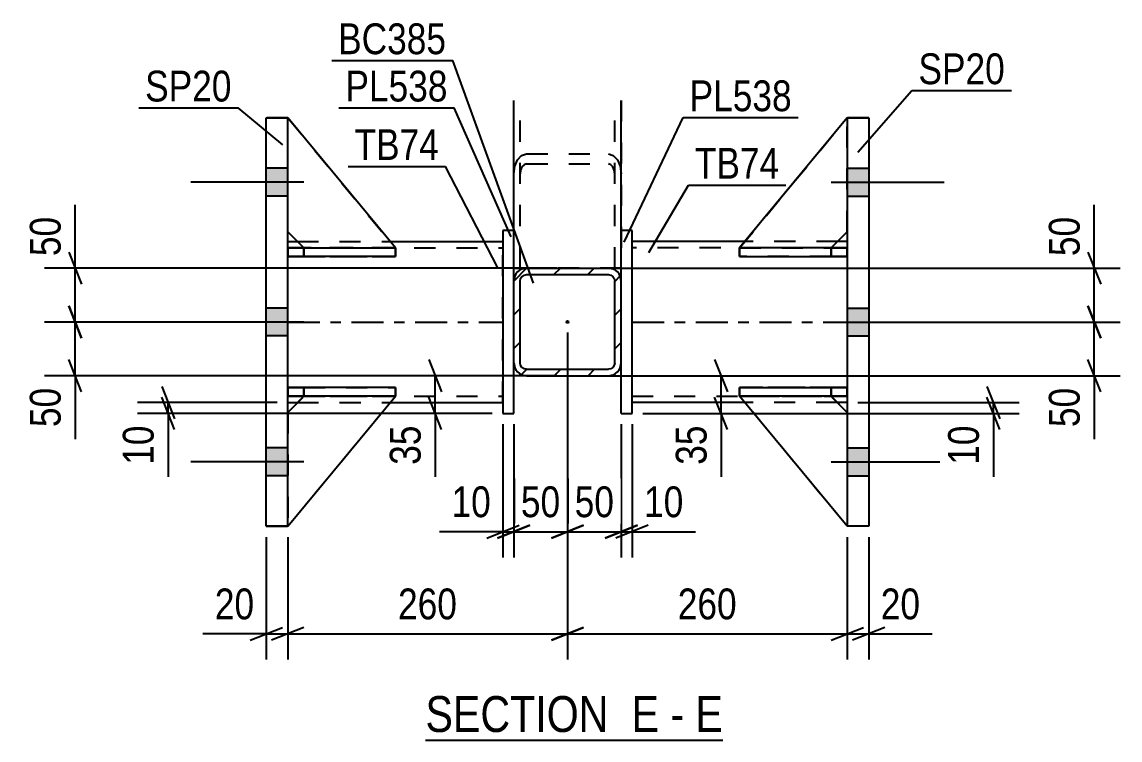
# Model space of a CAD drawing. Header units: millimetres. Extents: x -45 to 796, y -418 to 176.
# Drawn here: x 129.6 to 231.7, y -330.2 to -263.4 of the extents above; entities that cross this region are included whole.
import ezdxf

# ---------------------------------------------------------------- set-up
doc = ezdxf.new("R2010")
doc.units = ezdxf.units.MM
doc.linetypes.add('DXK_LINE_DOT2', pattern=[3.9198, 1.9599, -1.9599])
doc.linetypes.add('DXK_LINE_DOT3', pattern=[5.9187, 2.979, -0.9799, 0.9799, -0.9799])
doc.styles.add('Arial Narrow', font='ARIALN.TTF', dxfattribs={"height": 0.2})

# ---------------------------------------------------------------- blocks, each defined once
blk = doc.blocks.new('Unknown-122568648-16 - 2833')
at = {"color": 6, "linetype": 'Continuous'}
blk.add_line((167.14, -330.22), (194.79, -330.22), dxfattribs=at)
at = {"color": 0, "linetype": 'Continuous'}
for points in [[(185.25, -329.47), (185.25, -325.97), (167.14, -325.97), (167.14, -329.47)], [(188.86, -329.47), (188.86, -325.97), (186.3, -325.97), (186.3, -329.47)], [(191.18, -329.47), (191.18, -325.97), (189.91, -325.97), (189.91, -329.47)], [(194.79, -329.47), (194.79, -325.97), (192.23, -325.97), (192.23, -329.47)]]:
    blk.add_wipeout(points, dxfattribs=at)
at = {"color": 7, "linetype": 'Continuous', "style": 'Arial Narrow'}
for s, p in [('SECTION ', (167.14, -329.47)), ('E', (186.3, -329.47)), ('E', (192.23, -329.47)), ('-', (189.91, -329.47))]:
    blk.add_text(s, height=3.34, dxfattribs=at).set_placement(p)
blk = doc.blocks.new('Part-122568648-2897 - 2833')
at = {"color": 2, "linetype": 'Continuous'}
for p, q in [((175.34, -282.84), (175.34, -270.73)), ((185.34, -282.84), (185.34, -270.73)), ((175.34, -286.33), (176.54, -286.33)), ((184.99, -286.33), (184.14, -286.33)), ((185.25, -286.33), (184.99, -286.33)), ((185.34, -286.33), (185.25, -286.33))]:
    blk.add_line(p, q, dxfattribs=at)
at = {"color": 7, "linetype": 'DXK_LINE_DOT2'}
for p, q in [((175.94, -286.33), (175.94, -270.73)), ((184.74, -286.33), (184.74, -270.73)), ((175.43, -276.85), (175.69, -276.25)), ((175.69, -276.25), (176.08, -275.85)), ((176.08, -275.85), (176.54, -275.71)), ((176.54, -275.71), (184.14, -275.71)), ((184.14, -275.71), (184.6, -275.85)), ((184.6, -275.85), (184.99, -276.25)), ((184.99, -276.25), (185.25, -276.85)), ((175.34, -277.57), (175.43, -276.85)), ((175.98, -277.21), (175.94, -277.57)), ((176.11, -276.91), (175.98, -277.21)), ((176.31, -276.71), (176.11, -276.91)), ((176.54, -276.64), (176.31, -276.71)), ((176.54, -276.64), (184.14, -276.64)), ((184.37, -276.71), (184.14, -276.64)), ((184.56, -276.91), (184.37, -276.71)), ((184.69, -277.21), (184.56, -276.91)), ((184.74, -277.57), (184.69, -277.21)), ((185.25, -276.85), (185.34, -277.57)), ((175.34, -286.33), (175.34, -282.84)), ((185.34, -286.33), (185.34, -282.84)), ((175.43, -286.33), (175.34, -286.33)), ((176.54, -286.33), (184.6, -286.33)), ((184.99, -286.33), (184.74, -286.33))]:
    blk.add_line(p, q, dxfattribs=at)
blk = doc.blocks.new('Bolt-122568648-2849 - 2833')
at = {"linetype": 'Continuous'}
for points in [[(208.34, -279.64), (208.34, -277.04), (206.34, -277.04), (206.34, -279.64)], [(208.34, -279.64), (208.34, -277.04), (206.34, -277.04), (206.34, -279.64)], [(208.34, -279.64), (208.34, -277.04), (206.34, -277.04), (206.34, -279.64)], [(208.34, -292.64), (208.34, -290.04), (206.34, -290.04), (206.34, -292.64)], [(208.34, -292.64), (208.34, -290.04), (206.34, -290.04), (206.34, -292.64)], [(208.34, -305.64), (208.34, -303.04), (206.34, -303.04), (206.34, -305.64)], [(208.34, -305.64), (208.34, -303.04), (206.34, -303.04), (206.34, -305.64)], [(208.34, -305.64), (208.34, -303.04), (206.34, -303.04), (206.34, -305.64)]]:
    blk.add_hatch(color=1, dxfattribs=at).paths.add_polyline_path(points)
at = {"color": 1, "linetype": 'Continuous'}
for p, q in [((206.34, -277.04), (208.34, -277.04)), ((206.34, -277.04), (208.34, -277.04)), ((206.34, -277.04), (208.34, -277.04)), ((204.84, -278.34), (215.34, -278.34)), ((204.84, -278.34), (215.34, -278.34)), ((204.84, -278.34), (215.34, -278.34)), ((206.34, -279.64), (208.34, -279.64)), ((206.34, -279.64), (208.34, -279.64)), ((206.34, -279.64), (208.34, -279.64)), ((206.34, -290.04), (208.34, -290.04)), ((206.34, -290.04), (208.34, -290.04)), ((204.84, -291.34), (215.34, -291.34)), ((204.84, -291.34), (215.34, -291.34)), ((206.34, -292.64), (208.34, -292.64)), ((206.34, -292.64), (208.34, -292.64)), ((206.34, -303.04), (208.34, -303.04)), ((206.34, -303.04), (208.34, -303.04)), ((206.34, -303.04), (208.34, -303.04)), ((204.84, -304.34), (215.34, -304.34)), ((204.84, -304.34), (215.34, -304.34)), ((204.84, -304.34), (215.34, -304.34)), ((206.34, -305.64), (208.34, -305.64)), ((206.34, -305.64), (208.34, -305.64)), ((206.34, -305.64), (208.34, -305.64))]:
    blk.add_line(p, q, dxfattribs=at)
blk = doc.blocks.new('Part-122568648-3017 - 2833')
at = {"color": 7, "linetype": 'DXK_LINE_DOT2'}
for p, q in [((206.34, -272.34), (196.34, -284.45)), ((196.34, -284.45), (206.34, -272.34)), ((206.34, -282.95), (206.34, -272.34)), ((204.84, -284.45), (206.34, -282.95)), ((204.84, -284.45), (206.34, -282.95)), ((196.34, -284.45), (204.84, -284.45)), ((196.34, -284.45), (196.34, -284.45)), ((204.84, -284.45), (196.34, -284.45)), ((204.84, -284.45), (204.84, -284.45))]:
    blk.add_line(p, q, dxfattribs=at)
blk = doc.blocks.new('Part-122568648-2933 - 2833')
at = {"color": 7, "linetype": 'DXK_LINE_DOT2'}
for p, q in [((155.84, -298.25), (154.34, -299.75)), ((154.34, -310.34), (164.34, -298.25)), ((154.34, -299.75), (155.84, -298.25)), ((154.34, -310.34), (164.34, -298.25)), ((164.34, -298.25), (155.84, -298.25)), ((155.84, -298.25), (155.84, -298.25)), ((155.84, -298.25), (164.34, -298.25)), ((164.34, -298.25), (164.34, -298.25)), ((154.34, -299.75), (154.34, -310.34))]:
    blk.add_line(p, q, dxfattribs=at)
blk = doc.blocks.new('Part-122568648-2978 - 2833')
at = {"color": 2, "linetype": 'Continuous'}
for p, q in [((175.34, -282.84), (174.34, -282.84)), ((174.34, -282.84), (174.34, -299.84)), ((175.34, -287.53), (175.34, -282.84)), ((175.34, -299.84), (175.34, -295.13)), ((174.34, -299.84), (175.34, -299.84))]:
    blk.add_line(p, q, dxfattribs=at)
at = {"color": 7, "linetype": 'DXK_LINE_DOT2'}
blk.add_line((175.34, -295.13), (175.34, -287.53), dxfattribs=at)
blk = doc.blocks.new('Bolt-122568648-2850 - 2833')
at = {"linetype": 'Continuous'}
for points in [[(154.34, -279.64), (154.34, -277.04), (152.34, -277.04), (152.34, -279.64)], [(154.34, -279.64), (154.34, -277.04), (152.34, -277.04), (152.34, -279.64)], [(154.34, -279.64), (154.34, -277.04), (152.34, -277.04), (152.34, -279.64)], [(154.34, -292.64), (154.34, -290.04), (152.34, -290.04), (152.34, -292.64)], [(154.34, -292.64), (154.34, -290.04), (152.34, -290.04), (152.34, -292.64)], [(154.34, -305.64), (154.34, -303.04), (152.34, -303.04), (152.34, -305.64)], [(154.34, -305.64), (154.34, -303.04), (152.34, -303.04), (152.34, -305.64)], [(154.34, -305.64), (154.34, -303.04), (152.34, -303.04), (152.34, -305.64)]]:
    blk.add_hatch(color=1, dxfattribs=at).paths.add_polyline_path(points)
at = {"color": 1, "linetype": 'Continuous'}
for p, q in [((154.34, -277.04), (152.34, -277.04)), ((154.34, -277.04), (152.34, -277.04)), ((154.34, -277.04), (152.34, -277.04)), ((155.84, -278.34), (145.34, -278.34)), ((155.84, -278.34), (145.34, -278.34)), ((155.84, -278.34), (145.34, -278.34)), ((154.34, -279.64), (152.34, -279.64)), ((154.34, -279.64), (152.34, -279.64)), ((154.34, -279.64), (152.34, -279.64)), ((154.34, -290.04), (152.34, -290.04)), ((154.34, -290.04), (152.34, -290.04)), ((155.84, -291.34), (145.34, -291.34)), ((155.84, -291.34), (145.34, -291.34)), ((154.34, -292.64), (152.34, -292.64)), ((154.34, -292.64), (152.34, -292.64)), ((154.34, -303.04), (152.34, -303.04)), ((154.34, -303.04), (152.34, -303.04)), ((154.34, -303.04), (152.34, -303.04)), ((155.84, -304.34), (145.34, -304.34)), ((155.84, -304.34), (145.34, -304.34)), ((155.84, -304.34), (145.34, -304.34)), ((154.34, -305.64), (152.34, -305.64)), ((154.34, -305.64), (152.34, -305.64)), ((154.34, -305.64), (152.34, -305.64))]:
    blk.add_line(p, q, dxfattribs=at)
blk = doc.blocks.new('Part-122568648-2896 - 2833')
at = {"color": 7, "linetype": 'DXK_LINE_DOT2'}
for p, q in [((175.34, -286.33), (175.34, -270.73)), ((175.94, -286.33), (175.94, -270.73)), ((184.74, -286.33), (184.74, -270.73)), ((185.34, -270.73), (185.34, -286.33)), ((185.34, -286.33), (175.34, -286.33))]:
    blk.add_line(p, q, dxfattribs=at)
blk = doc.blocks.new('Part-122568648-2932 - 2833')
at = {"color": 2, "linetype": 'Continuous'}
for p, q in [((155.84, -298.25), (154.34, -299.75)), ((154.34, -310.34), (164.34, -298.25)), ((164.34, -298.25), (155.84, -298.25)), ((155.84, -298.25), (155.84, -298.25)), ((164.34, -298.25), (164.34, -298.25))]:
    blk.add_line(p, q, dxfattribs=at)
at = {"color": 7, "linetype": 'DXK_LINE_DOT2'}
for p, q in [((154.34, -299.75), (155.84, -298.25)), ((154.34, -310.34), (164.34, -298.25)), ((155.84, -298.25), (164.34, -298.25)), ((154.34, -299.75), (154.34, -310.34))]:
    blk.add_line(p, q, dxfattribs=at)
blk = doc.blocks.new('Part-122568648-2934 - 2833')
at = {"color": 2, "linetype": 'Continuous'}
for p, q in [((154.34, -272.34), (154.34, -272.34)), ((154.34, -272.34), (154.34, -272.34)), ((164.34, -284.45), (154.34, -272.34)), ((155.83, -284.44), (154.34, -282.95)), ((163.09, -284.45), (164.34, -284.45)), ((164.34, -284.45), (164.34, -284.45))]:
    blk.add_line(p, q, dxfattribs=at)
at = {"color": 7, "linetype": 'DXK_LINE_DOT2'}
for p, q in [((154.34, -282.95), (154.34, -272.34)), ((154.34, -272.34), (164.34, -284.45)), ((155.84, -284.45), (154.34, -282.95)), ((155.84, -284.45), (155.83, -284.44)), ((164.34, -284.45), (155.84, -284.45)), ((155.84, -284.45), (155.84, -284.45)), ((155.84, -284.45), (163.09, -284.45))]:
    blk.add_line(p, q, dxfattribs=at)
blk = doc.blocks.new('Part-122568648-2935 - 2833')
at = {"color": 7, "linetype": 'DXK_LINE_DOT2'}
for p, q in [((154.34, -282.95), (154.34, -272.34)), ((154.34, -272.34), (164.34, -284.45)), ((154.34, -272.34), (164.34, -284.45)), ((155.84, -284.45), (154.34, -282.95)), ((155.84, -284.45), (154.34, -282.95)), ((164.34, -284.45), (155.84, -284.45)), ((155.84, -284.45), (155.84, -284.45)), ((155.84, -284.45), (164.34, -284.45)), ((164.34, -284.45), (164.34, -284.45))]:
    blk.add_line(p, q, dxfattribs=at)
blk = doc.blocks.new('Part-122568648-2942 - 2833')
at = {"color": 2, "linetype": 'Continuous'}
for p, q in [((196.34, -297.44), (206.34, -297.44)), ((196.34, -297.44), (196.34, -298.24)), ((206.34, -297.44), (206.34, -297.44)), ((206.34, -298.24), (206.34, -297.44)), ((206.34, -298.24), (196.34, -298.24))]:
    blk.add_line(p, q, dxfattribs=at)
at = {"color": 7, "linetype": 'DXK_LINE_DOT2'}
for p, q in [((204.84, -297.44), (196.34, -297.44)), ((206.34, -297.44), (204.84, -297.44)), ((204.84, -297.44), (204.84, -298.24)), ((206.34, -297.44), (206.34, -297.44)), ((196.34, -298.24), (204.84, -298.24)), ((204.84, -298.24), (206.34, -298.24))]:
    blk.add_line(p, q, dxfattribs=at)
blk = doc.blocks.new('Part-122568648-3007 - 2833')
at = {"color": 2, "linetype": 'Continuous'}
for p, q in [((152.34, -272.34), (152.34, -272.34)), ((152.34, -272.34), (154.34, -272.34)), ((152.34, -310.34), (152.34, -272.34)), ((154.34, -272.34), (154.34, -272.34)), ((154.34, -310.34), (154.34, -272.34)), ((154.34, -310.34), (152.34, -310.34))]:
    blk.add_line(p, q, dxfattribs=at)
at = {"color": 7, "linetype": 'DXK_LINE_DOT2'}
for p, q in [((154.34, -272.34), (152.34, -272.34)), ((152.34, -272.34), (152.34, -272.34)), ((154.34, -272.34), (154.34, -272.34)), ((152.34, -310.34), (154.34, -310.34))]:
    blk.add_line(p, q, dxfattribs=at)
blk = doc.blocks.new('Part-122568648-2943 - 2833')
at = {"color": 2, "linetype": 'Continuous'}
for p, q in [((196.35, -284.44), (196.34, -284.44)), ((196.34, -284.44), (196.34, -285.24)), ((206.34, -284.44), (197.58, -284.44)), ((206.34, -284.44), (206.34, -284.44)), ((206.34, -284.44), (206.34, -285.24)), ((196.34, -285.24), (206.34, -285.24))]:
    blk.add_line(p, q, dxfattribs=at)
at = {"color": 7, "linetype": 'DXK_LINE_DOT2'}
for p, q in [((197.58, -284.44), (196.35, -284.44)), ((204.84, -284.44), (196.35, -284.44)), ((204.84, -284.44), (206.34, -284.44)), ((204.84, -284.44), (204.84, -285.24)), ((206.34, -284.44), (206.34, -284.44)), ((196.34, -285.24), (204.84, -285.24)), ((204.84, -285.24), (206.34, -285.24))]:
    blk.add_line(p, q, dxfattribs=at)
blk = doc.blocks.new('Part-122568648-3018 - 2833')
at = {"color": 7, "linetype": 'DXK_LINE_DOT2'}
for p, q in [((196.34, -298.24), (196.34, -297.44)), ((196.34, -297.44), (204.84, -297.44)), ((206.34, -297.44), (196.34, -297.44)), ((204.84, -298.24), (204.84, -297.44)), ((204.84, -297.44), (206.34, -297.44)), ((206.34, -298.24), (206.34, -297.44)), ((206.34, -298.24), (206.34, -297.44)), ((206.34, -297.44), (206.34, -297.44)), ((204.84, -298.24), (196.34, -298.24)), ((196.34, -298.24), (206.34, -298.24)), ((206.34, -298.24), (204.84, -298.24)), ((206.34, -298.24), (206.34, -298.24))]:
    blk.add_line(p, q, dxfattribs=at)
blk = doc.blocks.new('Part-122568648-2958 - 2833')
at = {"color": 2, "linetype": 'Continuous'}
for p, q in [((196.84, -283.84), (186.34, -283.84)), ((206.34, -283.84), (205.44, -283.84)), ((196.83, -298.84), (186.34, -298.84)), ((206.34, -298.84), (205.43, -298.84))]:
    blk.add_line(p, q, dxfattribs=at)
at = {"color": 7, "linetype": 'DXK_LINE_DOT2'}
for p, q in [((186.34, -298.84), (186.34, -283.84)), ((206.34, -284.44), (186.34, -284.44)), ((205.44, -283.84), (196.84, -283.84)), ((206.34, -283.84), (206.34, -298.84)), ((186.34, -298.24), (206.34, -298.24)), ((205.43, -298.84), (196.83, -298.84))]:
    blk.add_line(p, q, dxfattribs=at)
at = {"color": 7, "linetype": 'DXK_LINE_DOT3'}
blk.add_line((186.34, -291.34), (206.34, -291.34), dxfattribs=at)
blk = doc.blocks.new('Part-122568648-2973 - 2833')
at = {"color": 2, "linetype": 'Continuous'}
for p, q in [((186.34, -282.84), (185.34, -282.84)), ((185.34, -287.53), (185.34, -282.84)), ((186.34, -299.84), (186.34, -282.84)), ((185.34, -299.84), (185.34, -295.13)), ((185.34, -299.84), (186.34, -299.84))]:
    blk.add_line(p, q, dxfattribs=at)
at = {"color": 7, "linetype": 'DXK_LINE_DOT2'}
blk.add_line((185.34, -295.13), (185.34, -287.53), dxfattribs=at)
blk = doc.blocks.new('Part-122568648-2983 - 2833')
at = {"color": 2, "linetype": 'Continuous'}
for p, q in [((154.34, -283.84), (155.23, -283.84)), ((163.83, -283.84), (174.34, -283.84)), ((154.34, -298.84), (155.24, -298.84)), ((163.85, -298.84), (174.34, -298.84))]:
    blk.add_line(p, q, dxfattribs=at)
at = {"color": 7, "linetype": 'DXK_LINE_DOT2'}
for p, q in [((154.34, -298.84), (154.34, -283.84)), ((154.34, -284.44), (174.34, -284.44)), ((155.23, -283.84), (163.83, -283.84)), ((174.34, -298.84), (174.34, -283.84)), ((154.34, -298.24), (174.34, -298.24)), ((155.24, -298.84), (163.85, -298.84))]:
    blk.add_line(p, q, dxfattribs=at)
at = {"color": 7, "linetype": 'DXK_LINE_DOT3'}
blk.add_line((154.34, -291.34), (174.34, -291.34), dxfattribs=at)
blk = doc.blocks.new('Part-122568648-2984 - 2833')
at = {"color": 7, "linetype": 'DXK_LINE_DOT2'}
for p, q in [((154.34, -297.44), (155.84, -297.44)), ((164.34, -297.44), (154.34, -297.44)), ((154.34, -297.44), (154.34, -297.44)), ((154.34, -297.44), (154.34, -298.24)), ((154.34, -297.44), (154.34, -298.24)), ((155.84, -297.44), (164.34, -297.44)), ((155.84, -297.44), (155.84, -298.24)), ((164.34, -297.44), (164.34, -298.24)), ((155.84, -298.24), (154.34, -298.24)), ((154.34, -298.24), (164.34, -298.24)), ((154.34, -298.24), (154.34, -298.24)), ((164.34, -298.24), (155.84, -298.24))]:
    blk.add_line(p, q, dxfattribs=at)
blk = doc.blocks.new('Part-122568648-2985 - 2833')
at = {"color": 7, "linetype": 'DXK_LINE_DOT2'}
for p, q in [((154.34, -284.44), (155.84, -284.44)), ((164.1, -284.44), (154.34, -284.44)), ((154.34, -284.44), (154.34, -284.44)), ((154.34, -284.44), (154.34, -285.24)), ((154.34, -284.44), (154.34, -285.24)), ((155.84, -284.44), (164.34, -284.44)), ((155.84, -284.44), (155.84, -285.24)), ((164.34, -284.44), (164.34, -285.24)), ((155.84, -285.24), (154.34, -285.24)), ((154.34, -285.24), (164.34, -285.24)), ((154.34, -285.24), (154.34, -285.24)), ((164.34, -285.24), (155.84, -285.24))]:
    blk.add_line(p, q, dxfattribs=at)
blk = doc.blocks.new('Part-122568648-3050 - 2833')
at = {"linetype": 'Continuous'}
h = blk.add_hatch(dxfattribs=at)
h.set_pattern_fill('', scale=0.7, style=0, pattern_type=0)
h.set_pattern_definition([(45, (176.537, -286.3317), (-1.57154, 1.57154), [])])
h.paths.add_polyline_path([(184.14, -286.33), (176.54, -286.33), (176.08, -286.42), (175.69, -286.68), (175.43, -287.07), (175.34, -287.53), (175.34, -295.13), (175.43, -295.59), (175.69, -295.98), (176.08, -296.24), (176.54, -296.33), (184.14, -296.33), (184.6, -296.24), (184.99, -295.98), (185.25, -295.59), (185.34, -295.13), (185.34, -287.53), (185.25, -287.07), (184.99, -286.68), (184.6, -286.42)])
h.paths.add_polyline_path([(184.69, -287.3), (184.74, -287.53), (184.74, -295.13), (184.69, -295.36), (184.56, -295.56), (184.37, -295.69), (184.14, -295.73), (176.54, -295.73), (176.31, -295.69), (176.11, -295.56), (175.98, -295.36), (175.94, -295.13), (175.94, -287.53), (175.98, -287.3), (176.11, -287.11), (176.31, -286.98), (176.54, -286.93), (184.14, -286.93), (184.37, -286.98), (184.56, -287.11)])
blk.add_hatch(color=30, dxfattribs=at).paths.add_polyline_path([(180.34, -291.43, -1), (180.34, -291.23, -1)])
at = {"color": 2, "linetype": 'Continuous'}
for p, q in [((176.54, -286.33), (176.08, -286.42)), ((176.54, -286.33), (184.14, -286.33)), ((184.6, -286.42), (184.14, -286.33)), ((175.43, -287.07), (175.34, -287.53)), ((175.34, -295.13), (175.34, -287.53)), ((175.94, -287.53), (175.98, -287.3)), ((175.94, -295.13), (175.94, -287.53)), ((175.98, -287.3), (176.11, -287.11)), ((176.11, -287.11), (176.31, -286.98)), ((176.31, -286.98), (176.54, -286.93)), ((176.54, -286.93), (184.14, -286.93)), ((184.14, -286.93), (184.37, -286.98)), ((184.37, -286.98), (184.56, -287.11)), ((184.56, -287.11), (184.69, -287.3)), ((184.69, -287.3), (184.74, -287.53)), ((184.74, -295.13), (184.74, -287.53)), ((185.34, -287.53), (185.25, -287.07)), ((185.34, -295.13), (185.34, -287.53)), ((175.34, -295.13), (175.43, -295.59)), ((175.98, -295.36), (175.94, -295.13)), ((176.11, -295.56), (175.98, -295.36)), ((176.31, -295.69), (176.11, -295.56)), ((176.54, -295.73), (176.31, -295.69)), ((176.54, -295.73), (184.14, -295.73)), ((184.37, -295.69), (184.14, -295.73)), ((184.56, -295.56), (184.37, -295.69)), ((184.69, -295.36), (184.56, -295.56)), ((184.74, -295.13), (184.69, -295.36)), ((185.25, -295.59), (185.34, -295.13)), ((176.08, -296.24), (176.54, -296.33)), ((176.54, -296.33), (184.14, -296.33)), ((184.14, -296.33), (184.6, -296.24))]:
    blk.add_line(p, q, dxfattribs=at)
at = {"color": 7, "linetype": 'DXK_LINE_DOT3'}
blk.add_line((180.34, -291.33), (180.34, -291.33), dxfattribs=at)
at = {"color": 30, "linetype": 'DXK_LINE_DOT3'}
blk.add_line((180.34, -291.33), (180.34, -291.33), dxfattribs=at)
at = {"color": 30, "linetype": 'Continuous'}
blk.add_circle((180.34, -291.33), 0.1, dxfattribs=at)
at = {"color": 2, "linetype": 'Continuous'}
for centre, start, end in [((176.54, -287.53), 112.5, 157.5), ((184.14, -287.53), 22.5, 67.5), ((176.54, -295.13), 202.5, 247.5), ((184.14, -295.13), 292.5, 337.5)]:
    blk.add_arc(centre, 1.2, start, end, dxfattribs=at)
blk = doc.blocks.new('Part-122568648-2986 - 2833')
at = {"color": 2, "linetype": 'Continuous'}
for p, q in [((154.34, -298.24), (154.34, -297.44)), ((164.34, -297.44), (154.34, -297.44)), ((164.34, -298.24), (164.34, -297.44)), ((164.34, -298.24), (154.34, -298.24)), ((154.34, -298.24), (154.34, -298.24))]:
    blk.add_line(p, q, dxfattribs=at)
at = {"color": 7, "linetype": 'DXK_LINE_DOT2'}
for p, q in [((155.84, -297.44), (154.34, -297.44)), ((155.84, -298.24), (155.84, -297.44)), ((164.34, -297.44), (155.84, -297.44)), ((154.34, -298.24), (155.84, -298.24)), ((155.84, -298.24), (164.34, -298.24))]:
    blk.add_line(p, q, dxfattribs=at)
blk = doc.blocks.new('Part-122568648-2987 - 2833')
at = {"color": 2, "linetype": 'Continuous'}
for p, q in [((154.34, -285.24), (154.34, -284.44)), ((154.34, -284.44), (163.09, -284.44)), ((164.34, -284.44), (164.33, -284.44)), ((164.34, -285.24), (164.34, -284.44)), ((164.34, -285.24), (154.34, -285.24)), ((154.34, -285.24), (154.34, -285.24))]:
    blk.add_line(p, q, dxfattribs=at)
at = {"color": 7, "linetype": 'DXK_LINE_DOT2'}
for p, q in [((155.84, -284.44), (154.34, -284.44)), ((155.84, -285.24), (155.84, -284.44)), ((164.33, -284.44), (155.84, -284.44)), ((163.09, -284.44), (164.33, -284.44)), ((154.34, -285.24), (155.84, -285.24)), ((155.84, -285.24), (164.34, -285.24))]:
    blk.add_line(p, q, dxfattribs=at)
blk = doc.blocks.new('Part-122568648-3002 - 2833')
at = {"color": 2, "linetype": 'Continuous'}
for p, q in [((206.34, -272.34), (208.34, -272.34)), ((206.34, -272.34), (206.34, -272.34)), ((206.34, -272.34), (206.34, -310.34)), ((208.34, -272.34), (208.34, -272.34)), ((208.34, -272.34), (208.34, -310.34)), ((208.34, -310.34), (206.34, -310.34))]:
    blk.add_line(p, q, dxfattribs=at)
at = {"color": 7, "linetype": 'DXK_LINE_DOT2'}
for p, q in [((208.34, -272.34), (206.34, -272.34)), ((206.34, -272.34), (206.34, -272.34)), ((208.34, -272.34), (208.34, -272.34)), ((208.34, -310.34), (206.34, -310.34))]:
    blk.add_line(p, q, dxfattribs=at)
blk = doc.blocks.new('Part-122568648-3016 - 2833')
at = {"color": 2, "linetype": 'Continuous'}
for p, q in [((206.34, -272.34), (196.34, -284.45)), ((206.34, -272.34), (206.34, -272.34)), ((206.34, -272.34), (206.34, -272.34)), ((204.85, -284.44), (206.34, -282.95)), ((197.58, -284.45), (196.34, -284.45)), ((196.34, -284.45), (196.34, -284.45))]:
    blk.add_line(p, q, dxfattribs=at)
at = {"color": 7, "linetype": 'DXK_LINE_DOT2'}
for p, q in [((206.34, -272.34), (196.34, -284.45)), ((206.34, -282.95), (206.34, -272.34)), ((204.84, -284.45), (206.34, -282.95)), ((204.84, -284.45), (196.34, -284.45)), ((204.84, -284.45), (197.58, -284.45)), ((204.84, -284.45), (204.85, -284.44)), ((204.84, -284.45), (204.84, -284.45))]:
    blk.add_line(p, q, dxfattribs=at)
blk = doc.blocks.new('Part-122568648-3019 - 2833')
at = {"color": 7, "linetype": 'DXK_LINE_DOT2'}
for p, q in [((196.34, -285.24), (196.34, -284.44)), ((196.34, -284.44), (204.84, -284.44)), ((206.34, -284.44), (196.34, -284.44)), ((204.84, -285.24), (204.84, -284.44)), ((204.84, -284.44), (206.34, -284.44)), ((206.34, -285.24), (206.34, -284.44)), ((206.34, -285.24), (206.34, -284.44)), ((206.34, -284.44), (206.34, -284.44)), ((204.84, -285.24), (196.34, -285.24)), ((196.34, -285.24), (206.34, -285.24)), ((206.34, -285.24), (204.84, -285.24)), ((206.34, -285.24), (206.34, -285.24))]:
    blk.add_line(p, q, dxfattribs=at)
blk = doc.blocks.new('Part-122568648-3053 - 2833')
at = {"color": 2, "linetype": 'Continuous'}
for p, q in [((196.34, -298.25), (196.34, -298.25)), ((204.84, -298.25), (196.34, -298.25)), ((206.34, -310.34), (196.34, -298.25)), ((204.84, -298.25), (204.84, -298.25)), ((204.84, -298.25), (206.34, -299.75))]:
    blk.add_line(p, q, dxfattribs=at)
at = {"color": 7, "linetype": 'DXK_LINE_DOT2'}
for p, q in [((196.34, -298.25), (204.84, -298.25)), ((206.34, -310.34), (196.34, -298.25)), ((204.84, -298.25), (206.34, -299.75)), ((206.34, -299.75), (206.34, -310.34))]:
    blk.add_line(p, q, dxfattribs=at)
blk = doc.blocks.new('Part-122568648-3054 - 2833')
at = {"color": 7, "linetype": 'DXK_LINE_DOT2'}
for p, q in [((196.34, -298.25), (204.84, -298.25)), ((206.34, -310.34), (196.34, -298.25)), ((196.34, -298.25), (196.34, -298.25)), ((204.84, -298.25), (196.34, -298.25)), ((206.34, -310.34), (196.34, -298.25)), ((204.84, -298.25), (206.34, -299.75)), ((204.84, -298.25), (204.84, -298.25)), ((206.34, -299.75), (204.84, -298.25)), ((206.34, -299.75), (206.34, -310.34))]:
    blk.add_line(p, q, dxfattribs=at)
blk = doc.blocks.new('StraightDimension-122568648-3164 - 2833')
at = {"color": 7, "linetype": 'Continuous'}
for p, q in [((180.34, -292.33), (180.34, -322.74)), ((154.34, -311.34), (154.34, -322.74)), ((155.84, -319.74), (152.84, -320.94)), ((154.34, -320.34), (180.34, -320.34)), ((178.84, -320.94), (181.84, -319.74))]:
    blk.add_line(p, q, dxfattribs=at)
at = {"color": 0}
blk.add_wipeout([(170.68, -319.59), (170.68, -315.39), (163.99, -315.39), (163.99, -319.59)], dxfattribs=at)
at = {"color": 3, "style": 'Arial Narrow'}
blk.add_text('260', height=2.863, dxfattribs=at).set_placement((164.59, -318.99))
blk = doc.blocks.new('StraightDimension-122568648-3244 - 2833')
at = {"color": 7, "linetype": 'Continuous'}
for p, q in [((134.58, -286.33), (134.58, -280.43)), ((134.58, -286.33), (134.58, -280.43)), ((133.98, -284.83), (135.18, -287.83)), ((179.34, -286.33), (131.73, -286.33)), ((134.58, -291.34), (134.58, -286.33)), ((135.18, -292.84), (133.98, -289.84)), ((146.84, -291.34), (131.73, -291.34))]:
    blk.add_line(p, q, dxfattribs=at)
at = {"color": 0}
blk.add_wipeout([(133.83, -280.95), (129.63, -280.95), (129.63, -285.81), (133.83, -285.81)], dxfattribs=at)
at = {"color": 3, "style": 'Arial Narrow'}
blk.add_text('50', height=2.863, rotation=90.0002, dxfattribs=at).set_placement((133.23, -285.21))
blk = doc.blocks.new('StraightDimension-122568648-3080 - 2833')
at = {"color": 7, "linetype": 'Continuous'}
for p, q in [((180.34, -292.33), (180.34, -313.24)), ((175.34, -300.84), (175.34, -313.24)), ((173.84, -311.44), (176.84, -310.24)), ((181.84, -310.24), (178.84, -311.44)), ((175.34, -310.84), (180.34, -310.84))]:
    blk.add_line(p, q, dxfattribs=at)
at = {"color": 0}
blk.add_wipeout([(180.27, -310.09), (180.27, -305.89), (175.41, -305.89), (175.41, -310.09)], dxfattribs=at)
at = {"color": 3, "style": 'Arial Narrow'}
blk.add_text('50', height=2.863, dxfattribs=at).set_placement((176.01, -309.49))
blk = doc.blocks.new('StraightDimension-122568648-3187 - 2833')
at = {"color": 7, "linetype": 'Continuous'}
for p, q in [((152.34, -311.34), (152.34, -322.74)), ((154.34, -311.34), (154.34, -322.74)), ((152.34, -320.34), (146.43, -320.34)), ((152.34, -320.34), (146.43, -320.34)), ((150.84, -320.94), (153.84, -319.74)), ((152.34, -320.34), (154.34, -320.34)), ((155.84, -319.74), (152.84, -320.94))]:
    blk.add_line(p, q, dxfattribs=at)
at = {"color": 0}
blk.add_wipeout([(151.81, -319.59), (151.81, -315.39), (146.96, -315.39), (146.96, -319.59)], dxfattribs=at)
at = {"color": 3, "style": 'Arial Narrow'}
blk.add_text('20', height=2.863, dxfattribs=at).set_placement((147.56, -318.99))
blk = doc.blocks.new('StraightDimension-122568648-3070 - 2833')
at = {"color": 7, "linetype": 'Continuous'}
for p, q in [((174.34, -300.84), (174.34, -313.24)), ((175.34, -300.84), (175.34, -313.24)), ((172.84, -311.44), (175.84, -310.24)), ((176.84, -310.24), (173.84, -311.44)), ((174.34, -310.84), (168.43, -310.84)), ((174.34, -310.84), (168.43, -310.84)), ((174.34, -310.84), (175.34, -310.84))]:
    blk.add_line(p, q, dxfattribs=at)
at = {"color": 0}
blk.add_wipeout([(173.81, -310.09), (173.81, -305.89), (168.96, -305.89), (168.96, -310.09)], dxfattribs=at)
at = {"color": 3, "style": 'Arial Narrow'}
blk.add_text('10', height=2.863, dxfattribs=at).set_placement((169.56, -309.49))
blk = doc.blocks.new('StraightDimension-122568648-3226 - 2833')
at = {"color": 7, "linetype": 'Continuous'}
for p, q in [((142.62, -297.34), (143.82, -300.34)), ((153.34, -298.84), (140.37, -298.84)), ((143.82, -301.34), (142.62, -298.34)), ((143.22, -299.84), (143.22, -298.84)), ((173.34, -299.84), (140.37, -299.84)), ((143.22, -299.84), (143.22, -305.75)), ((143.22, -299.84), (143.22, -305.75))]:
    blk.add_line(p, q, dxfattribs=at)
at = {"color": 0}
blk.add_wipeout([(142.47, -300.36), (138.27, -300.36), (138.27, -305.22), (142.47, -305.22)], dxfattribs=at)
at = {"color": 3, "style": 'Arial Narrow'}
blk.add_text('10', height=2.863, rotation=90.0002, dxfattribs=at).set_placement((141.87, -304.62))
blk = doc.blocks.new('StraightDimension-122568648-3114 - 2833')
at = {"color": 7, "linetype": 'Continuous'}
for p, q in [((185.34, -300.84), (185.34, -313.24)), ((186.34, -300.84), (186.34, -313.24)), ((183.84, -311.44), (186.84, -310.24)), ((187.84, -310.24), (184.84, -311.44)), ((185.34, -310.84), (186.34, -310.84)), ((186.34, -310.84), (192.24, -310.84)), ((186.34, -310.84), (192.24, -310.84))]:
    blk.add_line(p, q, dxfattribs=at)
at = {"color": 0}
blk.add_wipeout([(191.72, -310.09), (191.72, -305.89), (186.86, -305.89), (186.86, -310.09)], dxfattribs=at)
at = {"color": 3, "style": 'Arial Narrow'}
blk.add_text('10', height=2.863, dxfattribs=at).set_placement((187.46, -309.49))
blk = doc.blocks.new('StraightDimension-122568648-3125 - 2833')
at = {"color": 7, "linetype": 'Continuous'}
for p, q in [((206.34, -311.34), (206.34, -322.74)), ((208.34, -311.34), (208.34, -322.74)), ((204.84, -320.94), (207.84, -319.74)), ((206.34, -320.34), (208.34, -320.34)), ((209.84, -319.74), (206.84, -320.94)), ((208.34, -320.34), (214.24, -320.34)), ((208.34, -320.34), (214.24, -320.34))]:
    blk.add_line(p, q, dxfattribs=at)
at = {"color": 0}
blk.add_wipeout([(213.72, -319.59), (213.72, -315.39), (208.86, -315.39), (208.86, -319.59)], dxfattribs=at)
at = {"color": 3, "style": 'Arial Narrow'}
blk.add_text('20', height=2.863, dxfattribs=at).set_placement((209.46, -318.99))
blk = doc.blocks.new('StraightDimension-122568648-3215 - 2833')
at = {"color": 7, "linetype": 'Continuous'}
for p, q in [((167.44, -294.83), (168.64, -297.83)), ((179.34, -296.33), (165.19, -296.33)), ((168.04, -299.84), (168.04, -296.33)), ((168.64, -301.34), (167.44, -298.34)), ((173.34, -299.84), (165.19, -299.84)), ((168.04, -299.84), (168.04, -305.75)), ((168.04, -299.84), (168.04, -305.75))]:
    blk.add_line(p, q, dxfattribs=at)
at = {"color": 0}
blk.add_wipeout([(167.29, -300.36), (163.09, -300.36), (163.09, -305.22), (167.29, -305.22)], dxfattribs=at)
at = {"color": 3, "style": 'Arial Narrow'}
blk.add_text('35', height=2.863, rotation=90.0002, dxfattribs=at).set_placement((166.69, -304.62))
blk = doc.blocks.new('StraightDimension-122568648-3264 - 2833')
at = {"color": 7, "linetype": 'Continuous'}
for p, q in [((133.98, -289.84), (135.18, -292.84)), ((146.84, -291.34), (131.73, -291.34)), ((134.58, -296.33), (134.58, -291.34)), ((135.18, -297.83), (133.98, -294.83)), ((179.34, -296.33), (131.73, -296.33)), ((134.58, -296.33), (134.58, -302.24)), ((134.58, -296.33), (134.58, -302.24))]:
    blk.add_line(p, q, dxfattribs=at)
at = {"color": 0}
blk.add_wipeout([(133.83, -296.86), (129.63, -296.86), (129.63, -301.71), (133.83, -301.71)], dxfattribs=at)
at = {"color": 3, "style": 'Arial Narrow'}
blk.add_text('50', height=2.863, rotation=90.0002, dxfattribs=at).set_placement((133.23, -301.11))
blk = doc.blocks.new('StraightDimension-122568648-3097 - 2833')
at = {"color": 7, "linetype": 'Continuous'}
for p, q in [((180.34, -292.33), (180.34, -313.24)), ((185.34, -300.84), (185.34, -313.24)), ((178.84, -311.44), (181.84, -310.24)), ((186.84, -310.24), (183.84, -311.44)), ((180.34, -310.84), (185.34, -310.84))]:
    blk.add_line(p, q, dxfattribs=at)
at = {"color": 0}
blk.add_wipeout([(185.27, -310.09), (185.27, -305.89), (180.41, -305.89), (180.41, -310.09)], dxfattribs=at)
at = {"color": 3, "style": 'Arial Narrow'}
blk.add_text('50', height=2.863, dxfattribs=at).set_placement((181.01, -309.49))
blk = doc.blocks.new('StraightDimension-122568648-3141 - 2833')
at = {"color": 7, "linetype": 'Continuous'}
for p, q in [((180.34, -292.33), (180.34, -322.74)), ((206.34, -311.34), (206.34, -322.74)), ((181.84, -319.74), (178.84, -320.94)), ((180.34, -320.34), (206.34, -320.34)), ((204.84, -320.94), (207.84, -319.74))]:
    blk.add_line(p, q, dxfattribs=at)
at = {"color": 0}
blk.add_wipeout([(196.68, -319.59), (196.68, -315.39), (189.99, -315.39), (189.99, -319.59)], dxfattribs=at)
at = {"color": 3, "style": 'Arial Narrow'}
blk.add_text('260', height=2.863, dxfattribs=at).set_placement((190.59, -318.99))
blk = doc.blocks.new('StraightDimension-122568648-3204 - 2833')
at = {"color": 7, "linetype": 'Continuous'}
for p, q in [((194.02, -294.83), (195.22, -297.83)), ((181.34, -296.33), (197.02, -296.33)), ((194.62, -299.84), (194.62, -296.33)), ((195.22, -301.34), (194.02, -298.34)), ((187.34, -299.84), (197.02, -299.84)), ((194.62, -299.84), (194.62, -305.75)), ((194.62, -299.84), (194.62, -305.75))]:
    blk.add_line(p, q, dxfattribs=at)
at = {"color": 0}
blk.add_wipeout([(193.87, -300.36), (189.67, -300.36), (189.67, -305.22), (193.87, -305.22)], dxfattribs=at)
at = {"color": 3, "style": 'Arial Narrow'}
blk.add_text('35', height=2.863, rotation=90.0002, dxfattribs=at).set_placement((193.27, -304.62))
blk = doc.blocks.new('StraightDimension-122568648-3235 - 2833')
at = {"color": 7, "linetype": 'Continuous'}
for p, q in [((219.33, -297.34), (220.53, -300.34)), ((207.34, -298.84), (222.33, -298.84)), ((220.53, -301.34), (219.33, -298.34)), ((219.93, -299.84), (219.93, -298.84)), ((187.34, -299.84), (222.33, -299.84)), ((219.93, -299.84), (219.93, -305.75)), ((219.93, -299.84), (219.93, -305.75))]:
    blk.add_line(p, q, dxfattribs=at)
at = {"color": 0}
blk.add_wipeout([(219.18, -300.36), (214.98, -300.36), (214.98, -305.22), (219.18, -305.22)], dxfattribs=at)
at = {"color": 3, "style": 'Arial Narrow'}
blk.add_text('10', height=2.863, rotation=90.0002, dxfattribs=at).set_placement((218.58, -304.62))
blk = doc.blocks.new('StraightDimension-122568648-3283 - 2833')
at = {"color": 7, "linetype": 'Continuous'}
for p, q in [((229.3, -286.33), (229.3, -280.43)), ((229.3, -286.33), (229.3, -280.43)), ((228.7, -284.83), (229.9, -287.83)), ((181.34, -286.33), (231.7, -286.33)), ((229.3, -291.34), (229.3, -286.33)), ((229.9, -292.84), (228.7, -289.84)), ((213.84, -291.34), (231.7, -291.34))]:
    blk.add_line(p, q, dxfattribs=at)
at = {"color": 0}
blk.add_wipeout([(228.55, -280.95), (224.35, -280.95), (224.35, -285.81), (228.55, -285.81)], dxfattribs=at)
at = {"color": 3, "style": 'Arial Narrow'}
blk.add_text('50', height=2.863, rotation=90.0002, dxfattribs=at).set_placement((227.95, -285.21))
blk = doc.blocks.new('StraightDimension-122568648-3301 - 2833')
at = {"color": 7, "linetype": 'Continuous'}
for p, q in [((228.7, -289.84), (229.9, -292.84)), ((213.84, -291.34), (231.7, -291.34)), ((229.3, -296.33), (229.3, -291.34)), ((229.9, -297.83), (228.7, -294.83)), ((181.34, -296.33), (231.7, -296.33)), ((229.3, -296.33), (229.3, -302.24)), ((229.3, -296.33), (229.3, -302.24))]:
    blk.add_line(p, q, dxfattribs=at)
at = {"color": 0}
blk.add_wipeout([(228.55, -296.86), (224.35, -296.86), (224.35, -301.71), (228.55, -301.71)], dxfattribs=at)
at = {"color": 3, "style": 'Arial Narrow'}
blk.add_text('50', height=2.863, rotation=90.0002, dxfattribs=at).set_placement((227.95, -301.11))
blk = doc.blocks.new('Mark-122568648-2998 - 2833')
at = {"color": 30, "linetype": 'Continuous'}
for p, q in [((207.34, -275.55), (212.36, -269.82)), ((212.36, -269.82), (221.6, -269.82))]:
    blk.add_line(p, q, dxfattribs=at)
at = {"color": 0}
blk.add_wipeout([(221, -269.22), (221, -266.22), (212.96, -266.22), (212.96, -269.22)], dxfattribs=at)
blk.add_wipeout([(221, -269.22), (221, -266.22), (212.96, -266.22), (212.96, -269.22)], dxfattribs=at)
at = {"color": 3, "style": 'Arial Narrow'}
blk.add_text('SP20', height=2.863, dxfattribs=at).set_placement((212.96, -269.22))
blk = doc.blocks.new('Mark-122568648-2954 - 2833')
at = {"color": 30, "linetype": 'Continuous'}
for p, q in [((187.9, -284.86), (191.58, -278.61)), ((191.58, -278.61), (200.64, -278.61))]:
    blk.add_line(p, q, dxfattribs=at)
at = {"color": 0}
blk.add_wipeout([(200.04, -278.01), (200.04, -275.01), (192.18, -275.01), (192.18, -278.01)], dxfattribs=at)
blk.add_wipeout([(200.04, -278.01), (200.04, -275.01), (192.18, -275.01), (192.18, -278.01)], dxfattribs=at)
at = {"color": 3, "style": 'Arial Narrow'}
blk.add_text('TB74', height=2.863, dxfattribs=at).set_placement((192.18, -278.01))
blk = doc.blocks.new('Mark-122568648-2969 - 2833')
at = {"color": 30, "linetype": 'Continuous'}
for p, q in [((185.6, -283.9), (191.09, -272.33)), ((191.09, -272.33), (201.79, -272.33))]:
    blk.add_line(p, q, dxfattribs=at)
at = {"color": 0}
blk.add_wipeout([(201.19, -271.73), (201.19, -268.73), (191.69, -268.73), (191.69, -271.73)], dxfattribs=at)
blk.add_wipeout([(201.19, -271.73), (201.19, -268.73), (191.69, -268.73), (191.69, -271.73)], dxfattribs=at)
at = {"color": 3, "style": 'Arial Narrow'}
blk.add_text('PL538', height=2.863, dxfattribs=at).set_placement((191.69, -271.73))
blk = doc.blocks.new('Mark-122568648-2974 - 2833')
at = {"color": 30, "linetype": 'Continuous'}
for p in [(159.1, -271.43), (175.09, -283.41)]:
    blk.add_line(p, (169.8, -271.43), dxfattribs=at)
at = {"color": 0}
blk.add_wipeout([(169.2, -270.83), (169.2, -267.83), (159.7, -267.83), (159.7, -270.83)], dxfattribs=at)
blk.add_wipeout([(169.2, -270.83), (169.2, -267.83), (159.7, -267.83), (159.7, -270.83)], dxfattribs=at)
at = {"color": 3, "style": 'Arial Narrow'}
blk.add_text('PL538', height=2.863, dxfattribs=at).set_placement((159.7, -270.83))
blk = doc.blocks.new('Mark-122568648-2979 - 2833')
at = {"color": 30, "linetype": 'Continuous'}
for p in [(159.94, -276.87), (173.86, -286.3)]:
    blk.add_line(p, (169, -276.87), dxfattribs=at)
at = {"color": 0}
blk.add_wipeout([(168.4, -276.27), (168.4, -273.27), (160.54, -273.27), (160.54, -276.27)], dxfattribs=at)
blk.add_wipeout([(168.4, -276.27), (168.4, -273.27), (160.54, -273.27), (160.54, -276.27)], dxfattribs=at)
at = {"color": 3, "style": 'Arial Narrow'}
blk.add_text('TB74', height=2.863, dxfattribs=at).set_placement((160.54, -276.27))
blk = doc.blocks.new('Mark-122568648-3003 - 2833')
at = {"color": 30, "linetype": 'Continuous'}
for p in [(140.48, -271.43), (153.88, -274.86)]:
    blk.add_line(p, (149.72, -271.43), dxfattribs=at)
at = {"color": 0}
blk.add_wipeout([(149.12, -270.83), (149.12, -267.83), (141.08, -267.83), (141.08, -270.83)], dxfattribs=at)
blk.add_wipeout([(149.12, -270.83), (149.12, -267.83), (141.08, -267.83), (141.08, -270.83)], dxfattribs=at)
at = {"color": 3, "style": 'Arial Narrow'}
blk.add_text('SP20', height=2.863, dxfattribs=at).set_placement((141.08, -270.83))
blk = doc.blocks.new('Mark-122568648-3046 - 2833')
at = {"color": 30, "linetype": 'Continuous'}
for p in [(158.42, -267.03), (177.17, -287.73)]:
    blk.add_line(p, (169.67, -267.03), dxfattribs=at)
at = {"color": 0}
blk.add_wipeout([(169.07, -266.43), (169.07, -263.43), (159.02, -263.43), (159.02, -266.43)], dxfattribs=at)
blk.add_wipeout([(169.07, -266.43), (169.07, -263.43), (159.02, -263.43), (159.02, -266.43)], dxfattribs=at)
at = {"color": 3, "style": 'Arial Narrow'}
blk.add_text('BC385', height=2.863, dxfattribs=at).set_placement((159.02, -266.43))

msp = doc.modelspace()

# ---------------------------------------------------------------- block references
for name in ['Part-122568648-2897 - 2833', 'Part-122568648-2896 - 2833', 'Part-122568648-3007 - 2833', 'Part-122568648-2934 - 2833', 'Part-122568648-2935 - 2833', 'Part-122568648-3017 - 2833', 'Part-122568648-3016 - 2833', 'Part-122568648-3002 - 2833', 'Bolt-122568648-2850 - 2833', 'Bolt-122568648-2849 - 2833', 'Part-122568648-2978 - 2833', 'Part-122568648-2973 - 2833', 'Part-122568648-2983 - 2833', 'Part-122568648-2985 - 2833', 'Part-122568648-2987 - 2833', 'Part-122568648-2958 - 2833', 'Part-122568648-2943 - 2833', 'Part-122568648-3019 - 2833', 'Part-122568648-3050 - 2833', 'Part-122568648-2984 - 2833', 'Part-122568648-2986 - 2833', 'Part-122568648-2942 - 2833', 'Part-122568648-3018 - 2833', 'Part-122568648-2933 - 2833', 'Part-122568648-2932 - 2833', 'Part-122568648-3053 - 2833', 'Part-122568648-3054 - 2833', 'StraightDimension-122568648-3114 - 2833', 'StraightDimension-122568648-3125 - 2833', 'Unknown-122568648-16 - 2833']:
    msp.add_blockref(name, (0, 0))

# ---------------------------------------------------------------- next in the draw order: block references
for name in ['Mark-122568648-2998 - 2833', 'Mark-122568648-3003 - 2833', 'StraightDimension-122568648-3164 - 2833']:
    msp.add_blockref(name, (0, 0))

# ---------------------------------------------------------------- next in the draw order: block references
for name in ['StraightDimension-122568648-3244 - 2833', 'StraightDimension-122568648-3187 - 2833']:
    msp.add_blockref(name, (0, 0))

# ---------------------------------------------------------------- next in the draw order: block references
for name in ['Mark-122568648-2974 - 2833', 'StraightDimension-122568648-3080 - 2833']:
    msp.add_blockref(name, (0, 0))

# ---------------------------------------------------------------- next in the draw order: block references
for name in ['Mark-122568648-2979 - 2833', 'StraightDimension-122568648-3070 - 2833']:
    msp.add_blockref(name, (0, 0))

# ---------------------------------------------------------------- next in the draw order: block references
for name in ['Mark-122568648-3046 - 2833', 'StraightDimension-122568648-3226 - 2833']:
    msp.add_blockref(name, (0, 0))

# ---------------------------------------------------------------- next in the draw order: block references
msp.add_blockref('StraightDimension-122568648-3215 - 2833', (0, 0))

# ---------------------------------------------------------------- next in the draw order: block references
msp.add_blockref('StraightDimension-122568648-3264 - 2833', (0, 0))

# ---------------------------------------------------------------- next in the draw order: block references
msp.add_blockref('StraightDimension-122568648-3097 - 2833', (0, 0))

# ---------------------------------------------------------------- next in the draw order: block references
msp.add_blockref('StraightDimension-122568648-3141 - 2833', (0, 0))

# ---------------------------------------------------------------- next in the draw order: block references
for name in ['StraightDimension-122568648-3283 - 2833', 'StraightDimension-122568648-3204 - 2833']:
    msp.add_blockref(name, (0, 0))

# ---------------------------------------------------------------- next in the draw order: block references
for name in ['Mark-122568648-2954 - 2833', 'StraightDimension-122568648-3235 - 2833']:
    msp.add_blockref(name, (0, 0))

# ---------------------------------------------------------------- next in the draw order: block references
for name in ['Mark-122568648-2969 - 2833', 'StraightDimension-122568648-3301 - 2833']:
    msp.add_blockref(name, (0, 0))

doc.saveas('drawing.dxf')
